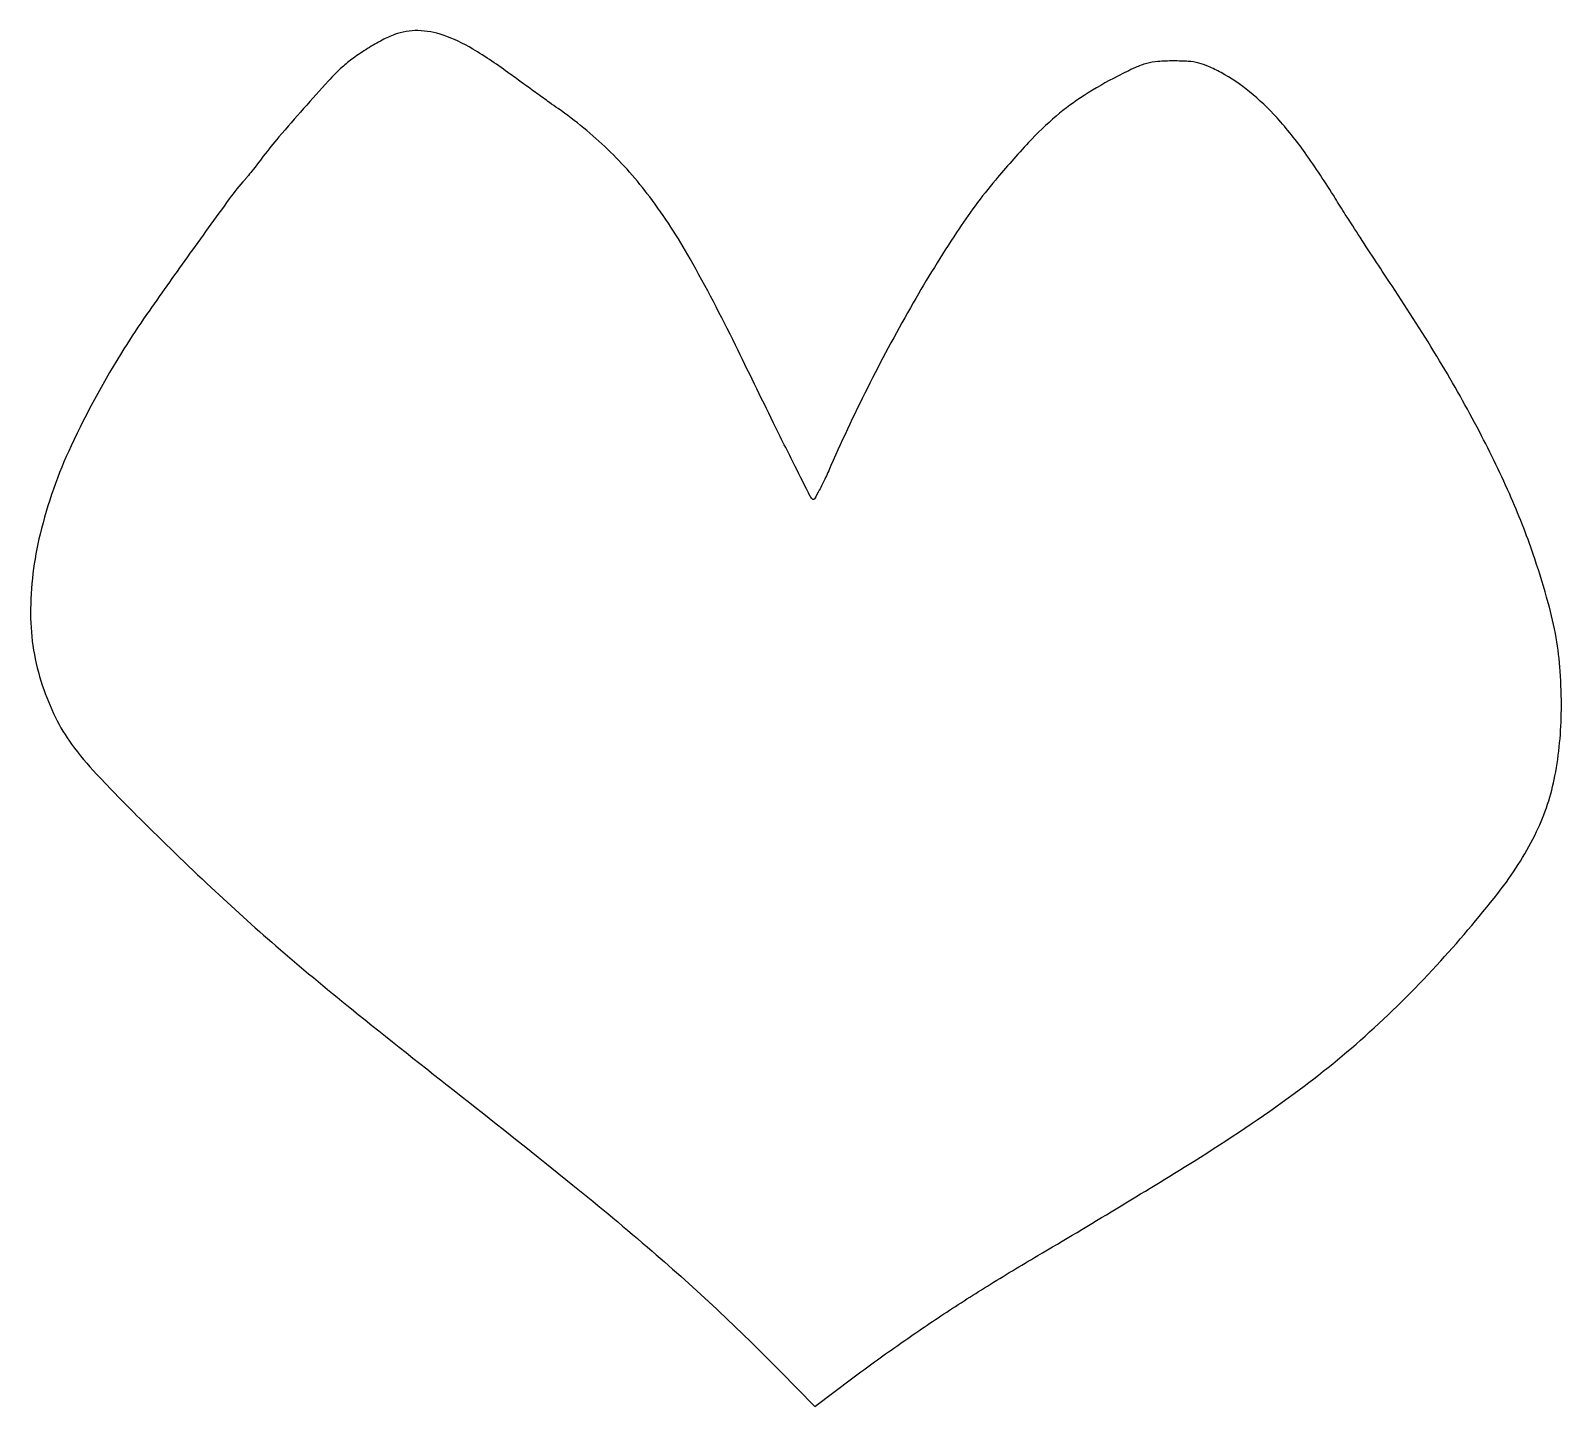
# Model space of a CAD drawing. Extents: x 0 to 422, y 0 to 380.
import ezdxf

# ---------------------------------------------------------------- set-up
doc = ezdxf.new("R2010")
doc.units = 0

msp = doc.modelspace()

# ---------------------------------------------------------------- linework, layer by layer
msp.add_lwpolyline([(100.702676, 378.614873, 0.033057), (97.295373, 377.084973, 0.017181), (93.254405, 374.757965, 0.017129), (89.315442, 372.114396, 0.028275), (86.204672, 369.589164, 0.023354), (82.48186, 365.868494, 0.00375), (75.619351, 358.223075, 0.00429), (68.793261, 350.367716, 0.014252), (64.5, 345.040373, -0.001963), (62.89201, 342.941534, -0.002387), (61.368571, 340.988495, -0.00201), (60.072639, 339.356908, -0.016636), (59.456838, 338.638333, 0.028305), (55.114076, 333.324818, 0.001871), (43.550809, 317.293267, 0.002729), (32.302581, 301.392208, 0.012617), (26.082061, 292, 0.030547), (11.514935, 265.250644, 0.04993), (2.964808, 240.911188, 0.059725), (0.340892, 218.916218, 0.081), (3.566437, 199.207352, 0.032738), (7.194177, 190.364873, 0.044252), (11.658671, 182.971086, 0.031028), (18.491479, 174.754431, 0.008179), (30.424166, 162.5, 0.007028), (50.114605, 143.472195, 0.010427), (67.936373, 127.414496, 0.008564), (88.808713, 109.997651, 0.003105), (119, 85.977209, -0.003194), (149.82644, 61.442416, -0.00823), (171.683562, 43.215309, -0.010521), (189.500373, 27.187592, -0.00987), (207.017995, 10.086546), (216.535991, 0.420701), (227.017995, 8.255973, -0.007072), (239.11709, 17.036048, -0.007318), (251.323893, 25.368819, -0.007092), (264.121649, 33.574585, -0.005838), (278, 41.9749, 0.00579), (321.093099, 68.052635, 0.018901), (348.724217, 86.696533, 0.026368), (369.515352, 103.650752, 0.024033), (389.092445, 123.207339, 0.019798), (405.807236, 143.121471, 0.052788), (415.540191, 158.882676, 0.065161), (420.59786, 174.26866, 0.045288), (422.370787, 192.5, 0.018255), (422.052247, 203.087116, 0.02701), (420.935096, 212.306047, 0.024554), (418.736486, 221.970016, 0.012024), (415.041704, 234.049151, 0.023539), (408.549207, 250.890159, 0.016669), (399.765464, 269.150147, 0.015138), (388.800047, 288.663261, 0.011639), (375.703749, 309.298072, -0.001801), (371.393956, 315.802235, -0.001523), (366.881726, 322.711228, -0.001535), (362.806156, 329.035779, -0.00429), (360, 333.503914, 0.016478), (351.690094, 346.046041, 0.029856), (343.973173, 355.631913, 0.036092), (336.398805, 362.847558, 0.048675), (328.547324, 368.124158, 0.018207), (325.060578, 369.843145, 0.045504), (322.377647, 370.764158, 0.043944), (319.517761, 371.20196, 0.01602), (315.418456, 371.333333, 0.018461), (311.12303, 371.174681, 0.04806), (308.077468, 370.652255, 0.041045), (304.923618, 369.508245, 0.010614), (300.053417, 367.148187, 0.024542), (290.821095, 361.843152, 0.03345), (283.108726, 356.130936, 0.029076), (275.471009, 348.83515, 0.013302), (266.341187, 338.5, 0.029142), (255.615325, 324.054466, 0.014477), (243.660264, 304.619291, 0.013688), (231.733694, 282.53338, 0.013585), (221.001958, 259.772996, -0.00711), (219.315893, 256.073671, -0.012005), (217.784995, 253.028848, -0.005734), (216.4406, 250.575832, -0.426202), (216.043056, 250.47339, -0.137667), (215.300732, 251.280502, -0.000998), (211.131203, 259.529639, -0.002416), (205.177548, 271.511074, -0.000479), (194.64663, 293.01558, 0.014573), (182.160132, 316.79259, 0.032671), (171.022806, 333.865188, 0.040376), (159.441039, 346.962846, 0.038987), (145.776272, 358.197327, -0.002625), (143.388129, 359.885774, -0.000902), (139.948221, 362.354406, -0.000896), (136.163596, 365.091093, -0.001037), (132.569421, 367.711289, 0.021335), (122.232351, 374.622721, 0.054305), (114.073692, 378.445518, 0.076285), (107.137555, 379.689058, 0.095554)], format="xyb", close=True)

doc.saveas('drawing.dxf')
